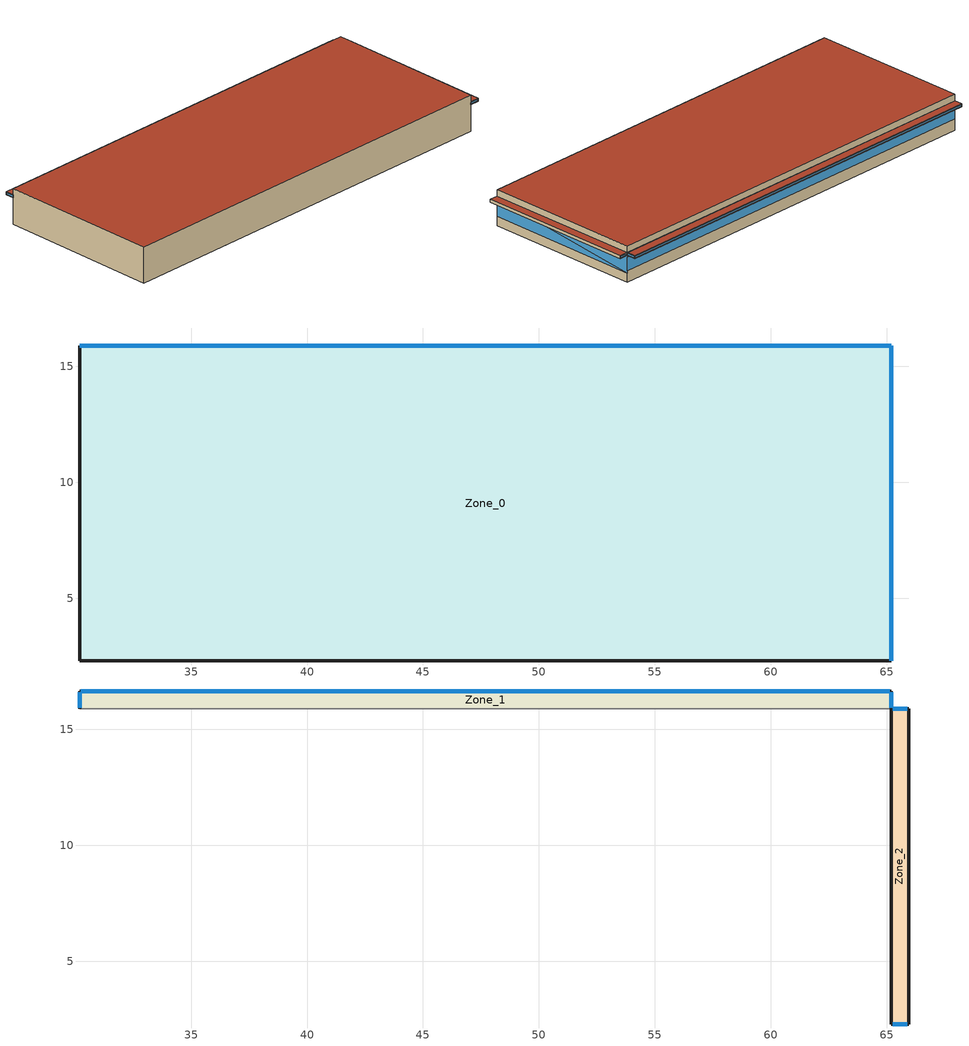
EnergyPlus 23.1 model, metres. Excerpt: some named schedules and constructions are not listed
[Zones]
Zone_0
 floor outside (90.1-2019 Nonresidential CZ 0 Exterior Floor (Mass)): 30.19,15.89,9.1 65.19,15.89,9.1 65.19,2.3,9 30.19,2.29,9
 wall outside (UVal_0.1_Mass): 65.19,15.89 30.19,15.89 z9.1:11.32; 65.19,15.89 30.19,15.89 z11.57:12.1; 30.19,2.29 65.19,2.3 z9:12; 65.19,2.3,9 65.19,15.89,9.1 65.19,15.89,12.1 65.19,2.3,12; 30.19,15.89,9.1 30.19,2.29,9 30.19,2.29,12 30.19,15.89,12.1
 wall to Zone_1 (UVal_0.4_Light): 65.19,15.89 30.19,15.89 z11.32:11.57
 window (defaultGlazing): 65.19,15.89 30.19,15.89 z10.03:11.17; 65.19,2.3,11.28 65.19,15.89,9.82 65.19,15.89,11.32; 65.19,2.3,9.78 65.19,15.89,9.82 65.19,2.3,11.28
 roof outside (300mmInsulation 200mmConcrete): 30.19,15.89,12.1 30.19,2.29,12 65.19,2.3,12 65.19,15.89,12.1
Zone_1
 floor outside (90.1-2019 Nonresidential CZ 0 Exterior Floor (Mass)): 65.19,15.89 30.19,15.89 30.19,16.65 65.19,16.65 z11.32
 wall outside (UVal_0.1_Mass): 65.19,15.89 65.19,16.65 30.19,16.65 30.19,15.89 z11.32:11.57
 window (90.1-2019 Nonresidential CZ 0 Glazing (Operable)): 65.19,15.94 65.19,16.6 / 30.19,16.6 30.19,15.94 z11.38:11.52; 65.13,16.65 30.25,16.65 z11.39:11.51
 roof outside (300mmInsulation 200mmConcrete): 65.19,15.89 65.19,16.65 30.19,16.65 30.19,15.89 z11.57
Zone_2
 floor outside (90.1-2019 Nonresidential CZ 0 Exterior Floor (Mass)): 65.96,2.29,11.22 65.19,2.29,11.22 65.19,15.89,11.32 65.96,15.89,11.32
 wall outside (UVal_0.1_Mass): 65.19,2.29 65.96,2.29 z11.22:11.47; 65.96,15.89 65.19,15.89 z11.32:11.57; 65.19,15.89,11.32 65.19,2.29,11.22 65.19,2.29,11.47 65.19,15.89,11.57; 65.96,2.29,11.22 65.96,15.89,11.32 65.96,15.89,11.57 65.96,2.29,11.47
 window (90.1-2019 Nonresidential CZ 0 Glazing (Operable)): 65.25,2.29 65.89,2.29 z11.29:11.41; 65.89,15.89 65.25,15.89 z11.39:11.51
 roof outside (300mmInsulation 200mmConcrete): 65.96,2.29,11.47 65.96,15.89,11.57 65.19,15.89,11.57 65.19,2.29,11.47
[Schedule:Week:Daily]
CoolAvail_Zone_2_3: 9426badc-9bca-41cf-970e-76ac3dad2e0c, b80db532-67c2-43fa-8ab2-56ce2f0670bb, 2021ec30-5514-4d56-9b3f-43ecb134bb1a, 8d2f1a4d-48d0-4454-86ed-a8f138e3814d, ac6bd690-4f43-428f-8efc-1d6a9d604746, d417c59f-985f-45bb-95da-ebbcf9bb34ed, 153c805d-2c51-4baa-955b-fd48c9b48aa7, 9426badc-9bca-41cf-970e-76ac3dad2e0c, 9426badc-9bca-41cf-970e-76ac3dad2e0c, 9426badc-9bca-41cf-970e-76ac3dad2e0c, 9426badc-9bca-41cf-970e-76ac3dad2e0c, 9426badc-9bca-41cf-970e-76ac3dad2e0c
CoolAvail_Zone_2_4: 0b08229d-d905-4067-9d80-a52558589ff6, b3613519-301c-4222-9e4b-4a1edcf63e2e, 04587842-f7ed-4050-94b8-79632a70773e, cdab84e2-c1ac-48d8-b374-32fb4d4a99d8, 756e3e94-e122-45dc-a1e1-d8b07d08c18c, ea8e0e66-316e-49e0-aa26-4c25774ee479, b3613519-301c-4222-9e4b-4a1edcf63e2e, 0b08229d-d905-4067-9d80-a52558589ff6, 0b08229d-d905-4067-9d80-a52558589ff6, 0b08229d-d905-4067-9d80-a52558589ff6, 0b08229d-d905-4067-9d80-a52558589ff6, 0b08229d-d905-4067-9d80-a52558589ff6
CoolAvail_Zone_2_5: 5740cd8e-c415-483a-90c5-5f8292a8c5da, 9083d47d-d5dd-47aa-a63c-8753be89f442, d6b486a2-0503-4fdd-9e7b-9db16016b5cc, 94446f12-43ec-439f-8d8b-6fdd656a9fe9, cf13f00c-1ff8-42b5-8e25-d795c72492f8, 2b2364e4-045d-4fcb-84e4-30e570d3cf11, 15835fb0-d713-4299-8a90-d1b2f65902bf, 5740cd8e-c415-483a-90c5-5f8292a8c5da, 5740cd8e-c415-483a-90c5-5f8292a8c5da, 5740cd8e-c415-483a-90c5-5f8292a8c5da, 5740cd8e-c415-483a-90c5-5f8292a8c5da, 5740cd8e-c415-483a-90c5-5f8292a8c5da
CoolAvail_Zone_2_6: 74546e58-cd73-46fb-8ec1-2cbfad593d1f, 7f3de8f5-4926-4f3e-84d4-bf4a52bbbad2, a8966f29-7a7d-41bf-ad0e-f2e295bb5203, 5279d182-413d-4f54-87f2-8289d19d677b, 7da44a73-bd3c-4314-a162-0a3aa4537b73, 2aab2f12-6f3b-4abf-b912-87308a65fc01, 9f8236d1-bd6f-4c46-bb8f-c75a32e72a2b, 74546e58-cd73-46fb-8ec1-2cbfad593d1f, 74546e58-cd73-46fb-8ec1-2cbfad593d1f, 74546e58-cd73-46fb-8ec1-2cbfad593d1f, 74546e58-cd73-46fb-8ec1-2cbfad593d1f, 74546e58-cd73-46fb-8ec1-2cbfad593d1f
CoolAvail_Zone_2_7: 34b05f92-9639-4b7f-8562-51f1330e8967, 4a7045f5-5276-44ff-a5f3-c2513813c670, ce7ef399-0653-450b-a902-329386b6abf5, eaf2c2a4-6fe1-4cd4-8bef-068e352bccb4, 7d0f2b2e-53ab-4c96-83a0-d2412cfc20a6, 5724ab68-68f2-4d0c-9d22-ca9d4a768397, 8ed8ce73-9566-4701-9962-dcd45764f8f9, 34b05f92-9639-4b7f-8562-51f1330e8967, 34b05f92-9639-4b7f-8562-51f1330e8967, 34b05f92-9639-4b7f-8562-51f1330e8967, 34b05f92-9639-4b7f-8562-51f1330e8967, 34b05f92-9639-4b7f-8562-51f1330e8967
CoolAvail_Zone_2_8: 6d7f9e8a-91bb-4a12-993a-20cf2c6aa1df, 8fed3b33-fa19-4699-9bab-1faa12ab03f1, 39f3aa25-88a9-4398-9d39-93d4051ea57d, 15c0b21d-8d3b-4ee8-9b26-ae558636a7b6, 8a9b6594-26c4-49f5-9c42-fdcd51456208, 66be42a9-2e90-409e-9c48-8deb34729be7, 07eb629c-0993-4011-91f8-c75c7e1bcc06, 6d7f9e8a-91bb-4a12-993a-20cf2c6aa1df, 6d7f9e8a-91bb-4a12-993a-20cf2c6aa1df, 6d7f9e8a-91bb-4a12-993a-20cf2c6aa1df, 6d7f9e8a-91bb-4a12-993a-20cf2c6aa1df, 6d7f9e8a-91bb-4a12-993a-20cf2c6aa1df
CoolAvail_Zone_2_9: 28a6ea30-e07b-4e73-83e1-c504b6dfbc0e, 0b4c6696-409b-4a7d-ac6e-d9bd2b2da173, 07eb629c-0993-4011-91f8-c75c7e1bcc06, b475825e-d72c-4fbb-a531-53d8a0745bdc, a1b05899-5c29-4aba-ab32-a612fbaec57f, 1624af4c-4236-4c39-a874-a1076dcfe7ad, 53ddf79f-12ab-4450-8aaf-38cb7239907f, 28a6ea30-e07b-4e73-83e1-c504b6dfbc0e, 28a6ea30-e07b-4e73-83e1-c504b6dfbc0e, 28a6ea30-e07b-4e73-83e1-c504b6dfbc0e, 28a6ea30-e07b-4e73-83e1-c504b6dfbc0e, 28a6ea30-e07b-4e73-83e1-c504b6dfbc0e
CoolAvail_Zone_2_10: 52f658c4-d883-46f8-9801-3f22c19def31, 07eb629c-0993-4011-91f8-c75c7e1bcc06, 2b77ecb5-5346-44b8-8377-d2b553b01e54, 5c2f462d-0070-4cd2-bfd7-2e3670afa72f, 89324516-9c28-4d80-8b5c-71a879aea4a3, 058f422e-ac98-42c1-93b1-112578ce0eee, bf35dc54-8748-45bd-a9e5-3f3a34449917, 52f658c4-d883-46f8-9801-3f22c19def31, 52f658c4-d883-46f8-9801-3f22c19def31, 52f658c4-d883-46f8-9801-3f22c19def31, 52f658c4-d883-46f8-9801-3f22c19def31, 52f658c4-d883-46f8-9801-3f22c19def31
CoolAvail_Zone_2_11: 07eb629c-0993-4011-91f8-c75c7e1bcc06, 48b2c553-715c-4a86-b098-cd6d1cfa971b, 0779e42c-9be7-4305-8909-a48ddb364344, c211379f-47af-4ddc-a9d4-c909ac345605, 0bf06661-9069-4d8d-87b5-2f95f4591f05, ffa2c952-76e6-4d71-a039-62f9a3efbf0b, 5945aec5-6449-4b95-a43e-62fe7764ed5b, 07eb629c-0993-4011-91f8-c75c7e1bcc06, 07eb629c-0993-4011-91f8-c75c7e1bcc06, 07eb629c-0993-4011-91f8-c75c7e1bcc06, 07eb629c-0993-4011-91f8-c75c7e1bcc06, 07eb629c-0993-4011-91f8-c75c7e1bcc06
CoolAvail_Zone_2_12: 59200bf5-a0b9-44b8-a733-c34dc6cc3a4c, 8187ce7a-b2ca-41cc-bb18-e11ef5897ba9, 13da4660-e637-4826-818e-dc360054b52f, 0e93d52c-f54a-4b4f-a237-50ce1dd25d00, 549ff083-1a9a-407e-b82a-0f0c369dd66a, ca8bb14b-bcb4-44a7-9cfc-f254d01795fd, 305fa411-4dbb-4097-af93-fca4124b93fe, 59200bf5-a0b9-44b8-a733-c34dc6cc3a4c, 59200bf5-a0b9-44b8-a733-c34dc6cc3a4c, 59200bf5-a0b9-44b8-a733-c34dc6cc3a4c, 59200bf5-a0b9-44b8-a733-c34dc6cc3a4c, 59200bf5-a0b9-44b8-a733-c34dc6cc3a4c
CoolAvail_Zone_2_13: c36369ed-5a18-4c02-ad72-c6fac24cd3cb, e800671e-3e42-490e-bcb8-6206d715772e, ab901215-230b-4588-94e6-d3506c47dc1b, 1e18d98d-41d2-4efc-8ec3-2ab9507916e2, b22da844-ff6e-4800-9ab9-c5db68ae7e1f, e5363076-f594-470f-82c6-5cfc332a2cf2, a7f7a767-0dc9-4ef2-9161-b7669523ba74, c36369ed-5a18-4c02-ad72-c6fac24cd3cb, c36369ed-5a18-4c02-ad72-c6fac24cd3cb, c36369ed-5a18-4c02-ad72-c6fac24cd3cb, c36369ed-5a18-4c02-ad72-c6fac24cd3cb, c36369ed-5a18-4c02-ad72-c6fac24cd3cb
CoolAvail_Zone_2_14: 49daeea8-937f-4d47-8262-76c60ad7c2b5, 1ba3eda5-3754-4b1a-9ab4-2789a38a8ed7, 06f74c19-f6ae-427b-94fb-8912a29c6602, 0ba3571f-68e3-4818-8378-240a0b6a3640, f126c22d-267a-4cb6-bf3e-d9eac89ed181, 825d47cc-c42b-41f9-a4bd-05cd377d68d2, d7756338-9803-4a44-a11d-bbd29b7dbda5, 49daeea8-937f-4d47-8262-76c60ad7c2b5, 49daeea8-937f-4d47-8262-76c60ad7c2b5, 49daeea8-937f-4d47-8262-76c60ad7c2b5, 49daeea8-937f-4d47-8262-76c60ad7c2b5, 49daeea8-937f-4d47-8262-76c60ad7c2b5
CoolAvail_Zone_2_15: 1c23ad50-e8f1-47ef-bc01-f881c80a438d, bef90c42-79a7-4c88-bf43-a5f091c86ba7, e8b42ec2-c99c-4fd6-9d38-90e218302052, 386f3cd1-b7a7-4e06-bae4-a25b21dadaff, fb2040d7-4ca2-4735-b926-c63889e1550a, 863d3ae7-4993-4028-b7ba-f47c3f869555, 583befed-6d9a-44b2-a17b-75906bc5ccef, 1c23ad50-e8f1-47ef-bc01-f881c80a438d, 1c23ad50-e8f1-47ef-bc01-f881c80a438d, 1c23ad50-e8f1-47ef-bc01-f881c80a438d, 1c23ad50-e8f1-47ef-bc01-f881c80a438d, 1c23ad50-e8f1-47ef-bc01-f881c80a438d
CoolAvail_Zone_2_16: baa3dd31-9e64-4e59-a15a-87b9e1d17f18, 8feacd0b-9ab0-4025-b7f0-f9d53d13c26e, 48b620c0-2d08-42e2-bb43-b862f5bfb0d8, b6781ec8-64b5-4b37-ad2e-994f021f89d8, b19b38e7-5c01-413c-8e00-5ee52ce9a167, 80391c9b-3af2-4b00-a6f4-e34790569e6a, f8a5573d-4b6d-43e5-925f-64424f5e7208, baa3dd31-9e64-4e59-a15a-87b9e1d17f18, baa3dd31-9e64-4e59-a15a-87b9e1d17f18, baa3dd31-9e64-4e59-a15a-87b9e1d17f18, baa3dd31-9e64-4e59-a15a-87b9e1d17f18, baa3dd31-9e64-4e59-a15a-87b9e1d17f18
CoolAvail_Zone_2_17: 6741acd1-ba77-4844-b125-02e7155db431, 75aa5309-71a5-41f1-b592-9576b943a8e2, cabccb2a-f96d-43d7-8cd6-4ac8baa88528, ad6ab1be-7e63-4602-93c4-ddbc435c98c7, eef58b5f-e2a8-4d02-816c-38cd5722456b, 6c3546f8-9dd8-4a26-a346-84f862b94ea1, 32f00b60-a5e9-4380-8907-7a3d858770c2, 6741acd1-ba77-4844-b125-02e7155db431, 6741acd1-ba77-4844-b125-02e7155db431, 6741acd1-ba77-4844-b125-02e7155db431, 6741acd1-ba77-4844-b125-02e7155db431, 6741acd1-ba77-4844-b125-02e7155db431
CoolAvail_Zone_2_18: 1a217a0c-4531-45d9-94cc-d46abefe9f50, 68b97ab0-d800-4bcc-a356-15f97967f951, a686cfb9-d639-41a9-a1c0-960393d3c3c0, 1a217a0c-4531-45d9-94cc-d46abefe9f50, ffe9e556-499a-4a65-a3a4-a82fa6d80ce2, dee2f0d9-d885-42ed-ab85-135ef5f30011, 1de93865-db7d-4993-b0ff-f3c2afd15c0a, 1a217a0c-4531-45d9-94cc-d46abefe9f50, 1a217a0c-4531-45d9-94cc-d46abefe9f50, 1a217a0c-4531-45d9-94cc-d46abefe9f50, 1a217a0c-4531-45d9-94cc-d46abefe9f50, 1a217a0c-4531-45d9-94cc-d46abefe9f50
CoolAvail_Zone_2_19: b250fce4-687c-453a-9c06-7969a7f85562, 4b14948e-00d2-428f-bfd9-fb0410051a61, 9ec245dc-e664-4774-b36e-2abd00e13cf7, 6ffc0b49-fe9f-4791-9c8a-045573c58baa, 6cc1365a-d404-4322-81fa-cd4c8cd53ca8, 11c19918-2c7e-43f7-9e5c-3c0ee5091140, 4c983eda-20c3-43b9-80e0-89277830e8eb, b250fce4-687c-453a-9c06-7969a7f85562, b250fce4-687c-453a-9c06-7969a7f85562, b250fce4-687c-453a-9c06-7969a7f85562, b250fce4-687c-453a-9c06-7969a7f85562, b250fce4-687c-453a-9c06-7969a7f85562
CoolAvail_Zone_2_20: 30d0b46f-5cf9-4c62-bc40-6ccbdb01f3a7, 71cb0429-12b9-4a95-9851-f92f89b4bdb8, b250fce4-687c-453a-9c06-7969a7f85562, 67b26aa1-296a-4c57-8568-4c0f522ee994, 2c8d7b0a-494a-42c0-9b3e-d1ba089839e9, 3931ee92-587e-47f3-bc35-950fed40871b, d67654fe-7c30-463a-99ee-f7ce42ab301d, 30d0b46f-5cf9-4c62-bc40-6ccbdb01f3a7, 30d0b46f-5cf9-4c62-bc40-6ccbdb01f3a7, 30d0b46f-5cf9-4c62-bc40-6ccbdb01f3a7, 30d0b46f-5cf9-4c62-bc40-6ccbdb01f3a7, 30d0b46f-5cf9-4c62-bc40-6ccbdb01f3a7
CoolAvail_Zone_2_21: 574542b3-322f-450f-8ffe-bd8c6f20b77d, 9083d47d-d5dd-47aa-a63c-8753be89f442, 0da9d3aa-62e6-416e-9e6f-c6cc257424dc, fa40aac5-ac8e-4aba-a4c2-2b03e8844313, 716e9474-b9ca-4020-8142-8d39542b5e08, 423e7d9c-bf6e-4933-8a04-f546c526857f, de59fc03-95c6-4615-8556-0b0136ffcee2, 574542b3-322f-450f-8ffe-bd8c6f20b77d, 574542b3-322f-450f-8ffe-bd8c6f20b77d, 574542b3-322f-450f-8ffe-bd8c6f20b77d, 574542b3-322f-450f-8ffe-bd8c6f20b77d, 574542b3-322f-450f-8ffe-bd8c6f20b77d
CoolAvail_Zone_2_22: 39361892-d287-4b98-b96d-ef57c11576e8, 595447e3-d370-4d85-9aff-5fd4616f5f92, ea2c47de-e88f-4f4f-8234-00353f46c827, f0a9a80e-02b9-43a0-9615-8043fa1790e6, b2304692-b652-49bc-bf60-7b7d8e2fb154, 81cd5191-7b5f-48b3-ac59-e6701141d24b, 4aadce8a-7760-4eab-b455-64fffec30356, 39361892-d287-4b98-b96d-ef57c11576e8, 39361892-d287-4b98-b96d-ef57c11576e8, 39361892-d287-4b98-b96d-ef57c11576e8, 39361892-d287-4b98-b96d-ef57c11576e8, 39361892-d287-4b98-b96d-ef57c11576e8
CoolAvail_Zone_2_23: 4975f84e-1680-4675-b2e8-821ad71d2335, 013880c3-4426-499d-a735-9af8328c0311, 8985df06-232e-4e63-985e-61e372fed7d1, d889a839-f0fb-4448-8648-0b3f78ace008, 1b004677-f6a6-4eb2-be68-e2148ca29013, 208dfb86-295a-430a-802c-433fb6c9fdfe, 4b1d01c6-edeb-4753-8983-0b4438933404, 4975f84e-1680-4675-b2e8-821ad71d2335, 4975f84e-1680-4675-b2e8-821ad71d2335, 4975f84e-1680-4675-b2e8-821ad71d2335, 4975f84e-1680-4675-b2e8-821ad71d2335, 4975f84e-1680-4675-b2e8-821ad71d2335
CoolAvail_Zone_2_24: 42377ebe-e4a6-41ce-a8c4-4b8a345b0ebb, d4c20b07-59a9-4a4d-a3ab-8f76a25eeb6d, 8f43a867-cce1-442f-a7a3-1db3fae2d1a7, ffc341fb-984f-469f-ad70-19107cb47aab, 1d0bd123-cc5e-4687-932d-ca577769458a, 6ef92911-4cb9-4ddc-999e-73eb751c6944, 6dce8a5a-556e-45d6-baef-21f915840588, 42377ebe-e4a6-41ce-a8c4-4b8a345b0ebb, 42377ebe-e4a6-41ce-a8c4-4b8a345b0ebb, 42377ebe-e4a6-41ce-a8c4-4b8a345b0ebb, 42377ebe-e4a6-41ce-a8c4-4b8a345b0ebb, 42377ebe-e4a6-41ce-a8c4-4b8a345b0ebb
CoolAvail_Zone_2_25: 824a89e6-0f10-4730-a501-34fd590aba67, 760e021b-ea25-4e7d-9882-6afcd16afd27, 918d0c00-8fa3-4013-b435-17415f1d6aec, 662f3e9a-c1a9-4aa6-b61e-76e4d8a93c69, 118a837b-5435-467f-ba45-fa16494d7041, 196760af-b8ec-4c7f-8cae-c0ed0c9afeda, 360aa460-24f9-460e-9bdf-99e474287667, 824a89e6-0f10-4730-a501-34fd590aba67, 824a89e6-0f10-4730-a501-34fd590aba67, 824a89e6-0f10-4730-a501-34fd590aba67, 824a89e6-0f10-4730-a501-34fd590aba67, 824a89e6-0f10-4730-a501-34fd590aba67
CoolAvail_Zone_2_26: 408759a5-1c48-4f7a-a92a-9c88714e69af, f837c7be-2883-4588-bdf5-b2ad93d4bb33, e2396aab-e264-4fa9-8b52-e0ff4f374215, f48fa06c-8e73-4edf-bb84-7e8ea8c93d0b, fee319a2-2452-4208-884a-546fdfeba623, 6c678d32-0574-4649-929a-43b1ed9b76d1, 844c4a10-c311-4aee-9504-8d6efe8aeb08, 408759a5-1c48-4f7a-a92a-9c88714e69af, 408759a5-1c48-4f7a-a92a-9c88714e69af, 408759a5-1c48-4f7a-a92a-9c88714e69af, 408759a5-1c48-4f7a-a92a-9c88714e69af, 408759a5-1c48-4f7a-a92a-9c88714e69af
CoolAvail_Zone_2_27: 41773584-0641-4286-9ad5-a3784c74c07a, a2d48230-ee14-4bb4-932f-cdda9de92711, 3f3e35a0-fdb4-4054-a699-dc3feed0e3e6, f482196b-2cf7-419e-8a03-3c60c0adbab1, 3968db14-5201-4e69-a5af-98fe0989f5ea, 8255fb69-f801-41cf-9d0d-f25c023525f1, 08394a12-1c96-4873-b7ee-006f2d25e7aa, 41773584-0641-4286-9ad5-a3784c74c07a, 41773584-0641-4286-9ad5-a3784c74c07a, 41773584-0641-4286-9ad5-a3784c74c07a, 41773584-0641-4286-9ad5-a3784c74c07a, 41773584-0641-4286-9ad5-a3784c74c07a
CoolAvail_Zone_2_28: 3f33386f-2b4a-4b02-8615-d5abea192995, 2f02b651-63db-4b84-b75f-d25b2f6fc9ed, b37d5255-535d-4451-b44f-4806a3df3d18, a05bb2ea-baf9-41d6-90f3-6cf55bcff830, ad6ab1be-7e63-4602-93c4-ddbc435c98c7, e3080a7b-1c74-4dff-9129-597cf02a27a8, 574542b3-322f-450f-8ffe-bd8c6f20b77d, 3f33386f-2b4a-4b02-8615-d5abea192995, 3f33386f-2b4a-4b02-8615-d5abea192995, 3f33386f-2b4a-4b02-8615-d5abea192995, 3f33386f-2b4a-4b02-8615-d5abea192995, 3f33386f-2b4a-4b02-8615-d5abea192995
CoolAvail_Zone_2_29: 6ba71b88-5461-4bec-9ae3-af3ba46b533e, 899877bc-0e5b-4f50-9689-fa778c3c67ef, a9206c44-89f2-419c-a3be-b1b4952a5cee, 17751ef4-3327-467b-ae5d-ea76b9a2a315, ad6ab1be-7e63-4602-93c4-ddbc435c98c7, ad6ab1be-7e63-4602-93c4-ddbc435c98c7, acfda8d2-070d-495f-a039-918f0cad30f4, 6ba71b88-5461-4bec-9ae3-af3ba46b533e, 6ba71b88-5461-4bec-9ae3-af3ba46b533e, 6ba71b88-5461-4bec-9ae3-af3ba46b533e, 6ba71b88-5461-4bec-9ae3-af3ba46b533e, 6ba71b88-5461-4bec-9ae3-af3ba46b533e
CoolAvail_Zone_2_30: 20207bcd-c135-4871-9f77-a7818a6fcd42, 07eb629c-0993-4011-91f8-c75c7e1bcc06, e6611c67-e97d-426c-abc2-3132edc943ce, cf75169b-b477-429c-8c95-586cd2e85c58, 840b5baf-dfc9-4b62-969a-5fd5c0784945, 1557bddd-a726-4212-839b-e3379c9f4b10, 26e1c2e6-eaa5-4c34-859b-d5f921a3330f, 20207bcd-c135-4871-9f77-a7818a6fcd42, 20207bcd-c135-4871-9f77-a7818a6fcd42, 20207bcd-c135-4871-9f77-a7818a6fcd42, 20207bcd-c135-4871-9f77-a7818a6fcd42, 20207bcd-c135-4871-9f77-a7818a6fcd42
CoolAvail_Zone_2_31: 9fd48c98-dfae-49fa-b97e-981b3451671a, 67b26aa1-296a-4c57-8568-4c0f522ee994, a9206c44-89f2-419c-a3be-b1b4952a5cee, 1d4fd819-c083-41e3-9e58-1ed3a8ba9d71, edbc1be6-bb0f-4f99-a337-4ec918e52343, 949fe285-4496-4427-b39e-1e9333d0bc0e, fdc785a0-d1bd-47c4-aa00-678456032fcd, 9fd48c98-dfae-49fa-b97e-981b3451671a, 9fd48c98-dfae-49fa-b97e-981b3451671a, 9fd48c98-dfae-49fa-b97e-981b3451671a, 9fd48c98-dfae-49fa-b97e-981b3451671a, 9fd48c98-dfae-49fa-b97e-981b3451671a
CoolAvail_Zone_2_32: 18127fe9-4375-482f-a91a-6b3ecb724c00, 04638e11-737b-4477-be64-68a7fbb33d92, be276c82-503c-4ccc-91f9-e640146122dd, 638c70b4-2027-4b91-b536-dbc39ab0ed32, 24cb217a-9570-471e-b985-55631ae4e735, 4c5f4d4c-09a2-4534-ba0b-7e49781bf393, 4094ca2e-d39b-4580-98e2-4ace336854ca, 18127fe9-4375-482f-a91a-6b3ecb724c00, 18127fe9-4375-482f-a91a-6b3ecb724c00, 18127fe9-4375-482f-a91a-6b3ecb724c00, 18127fe9-4375-482f-a91a-6b3ecb724c00, 18127fe9-4375-482f-a91a-6b3ecb724c00
CoolAvail_Zone_2_33: 17aa9539-d854-41a1-be55-05b3bf62acdf, d9b4e8c8-11c5-46a3-9cb9-9bf0bb7d680c, cbdf09f9-e423-4267-989b-9caa6b67a297, c1d07350-8724-4969-8246-ba87f1859464, e4d886c7-effa-40e0-af53-240242e4d423, 0da9d3aa-62e6-416e-9e6f-c6cc257424dc, 257f1503-f28c-47dd-851c-a8f519ac8cff, 17aa9539-d854-41a1-be55-05b3bf62acdf, 17aa9539-d854-41a1-be55-05b3bf62acdf, 17aa9539-d854-41a1-be55-05b3bf62acdf, 17aa9539-d854-41a1-be55-05b3bf62acdf, 17aa9539-d854-41a1-be55-05b3bf62acdf
CoolAvail_Zone_2_34: 110f0679-c0cf-4915-82a4-29fe0f2f5df0, f7931fae-5a8e-4d54-96c2-93703e6fa6eb, 2fc867ca-c82c-4c63-90a6-a5072ecdbfdc, 59696fd7-05d3-4336-8699-5da018c39c37, eaaf5886-0d57-4b85-9061-35d62e0178e3, c5761279-0610-4c82-83e7-b6356a3bd2f8, bce8c818-4d52-4164-a4f5-a2839290a929, 110f0679-c0cf-4915-82a4-29fe0f2f5df0, 110f0679-c0cf-4915-82a4-29fe0f2f5df0, 110f0679-c0cf-4915-82a4-29fe0f2f5df0, 110f0679-c0cf-4915-82a4-29fe0f2f5df0, 110f0679-c0cf-4915-82a4-29fe0f2f5df0
CoolAvail_Zone_2_35: e3be3fd9-a3bd-4f1b-99c4-6bf0f5505890, a488e365-e1e5-4c0a-bbde-17a2e0652fd5, e99e0dc5-6cca-407d-9af0-7a0325caf9aa, 496183c1-4a8a-4015-9ff2-f62e56838836, 9f8236d1-bd6f-4c46-bb8f-c75a32e72a2b, e471bf08-5e2f-4c86-b488-af19694548bf, 17104848-3fec-4c66-9c0b-7702204862d0, e3be3fd9-a3bd-4f1b-99c4-6bf0f5505890, e3be3fd9-a3bd-4f1b-99c4-6bf0f5505890, e3be3fd9-a3bd-4f1b-99c4-6bf0f5505890, e3be3fd9-a3bd-4f1b-99c4-6bf0f5505890, e3be3fd9-a3bd-4f1b-99c4-6bf0f5505890
CoolAvail_Zone_2_36: cbcf49b3-1529-4bff-96bc-cbefe1c8d035, 30d0b46f-5cf9-4c62-bc40-6ccbdb01f3a7, b86a5cf8-7cfc-4ac8-af5f-0f2189d3c8f2, 73d95bc5-560f-4bf2-8e15-a81670e776cc, aa8d10e1-dd90-4ec9-849c-66e1c0f11299, 0427c35c-be9a-490c-b9d3-b5155163a1ce, 918d0c00-8fa3-4013-b435-17415f1d6aec, cbcf49b3-1529-4bff-96bc-cbefe1c8d035, cbcf49b3-1529-4bff-96bc-cbefe1c8d035, cbcf49b3-1529-4bff-96bc-cbefe1c8d035, cbcf49b3-1529-4bff-96bc-cbefe1c8d035, cbcf49b3-1529-4bff-96bc-cbefe1c8d035
CoolAvail_Zone_2_37: ad6ab1be-7e63-4602-93c4-ddbc435c98c7, 7b0aa0e1-84b2-464c-a8aa-fd4e4f07c3c3, 15b4b23a-9b6b-4647-896b-177e20271166, bb68c60f-9491-4f43-8473-6cbea98b2849, b4ccd4a0-5dd8-4053-90e5-6c91b12ec547, eb2b5041-f303-407a-a060-ad2159ad556f, d4bfe0c3-0a61-4b99-9bc7-d5845b40dd70, ad6ab1be-7e63-4602-93c4-ddbc435c98c7, ad6ab1be-7e63-4602-93c4-ddbc435c98c7, ad6ab1be-7e63-4602-93c4-ddbc435c98c7, ad6ab1be-7e63-4602-93c4-ddbc435c98c7, ad6ab1be-7e63-4602-93c4-ddbc435c98c7
CoolAvail_Zone_2_38: 35143593-0f9d-41bc-8e4b-6efc24d05ce8, 86ab3bfd-5e24-4323-86c2-c91fe704affc, cbcf49b3-1529-4bff-96bc-cbefe1c8d035, 7c25abe1-b13b-4cb0-913b-813eb0413394, 2e86cc04-7654-414e-b17a-2eb88744c45a, 53b63b40-c70c-412f-8ec3-ac339c132c07, 8af72def-bcb0-4765-a45c-e31832bab1ee, 35143593-0f9d-41bc-8e4b-6efc24d05ce8, 35143593-0f9d-41bc-8e4b-6efc24d05ce8, 35143593-0f9d-41bc-8e4b-6efc24d05ce8, 35143593-0f9d-41bc-8e4b-6efc24d05ce8, 35143593-0f9d-41bc-8e4b-6efc24d05ce8
CoolAvail_Zone_2_39: c8c3b871-a910-4bca-9886-d16dbd3a1c9e, 67f5865f-07ae-4e6b-8ce8-b2cc0bb8aba6, a32c9a7a-ab34-49da-bc4c-1240999434c6, 24556eef-4a40-45c2-8eb7-09ad7434a489, 19daf668-e1af-4f15-85b6-aae1b346723d, 177736f2-6c6a-459e-9788-2e596f7c9000, ad6ab1be-7e63-4602-93c4-ddbc435c98c7, c8c3b871-a910-4bca-9886-d16dbd3a1c9e, c8c3b871-a910-4bca-9886-d16dbd3a1c9e, c8c3b871-a910-4bca-9886-d16dbd3a1c9e, c8c3b871-a910-4bca-9886-d16dbd3a1c9e, c8c3b871-a910-4bca-9886-d16dbd3a1c9e
CoolAvail_Zone_2_40: 17751ef4-3327-467b-ae5d-ea76b9a2a315, 0c685497-f242-41cf-967f-e8997b404c69, e5736dc5-d343-4def-982f-50f6d58aeadf, 23b38fba-3f2f-4a78-a7b6-4a6a2e99898f, 9bf37c7d-6a18-49ed-8738-ba3ecefb6a26, 241b3514-c981-47d0-bc53-2eab5e9f9cc2, 3c3ab6fe-7b1b-4ae1-a92d-05d213a2ff71, 17751ef4-3327-467b-ae5d-ea76b9a2a315, 17751ef4-3327-467b-ae5d-ea76b9a2a315, 17751ef4-3327-467b-ae5d-ea76b9a2a315, 17751ef4-3327-467b-ae5d-ea76b9a2a315, 17751ef4-3327-467b-ae5d-ea76b9a2a315
CoolAvail_Zone_2_41: c4c5ab0b-87e1-4bf6-a3cc-e9f29b94fc19, a0eeaf11-8cc6-4f34-8de3-d45df256c29e, 42f33b25-b996-438e-a6af-b6b87503aa31, da59846f-7dbb-462d-90ae-3e610483eee2, 6281830c-30f2-469c-b981-0e86fd34f7fb, 26538146-b340-42df-ba82-d81dd0b6d151, fc877f6f-e409-4858-9a3c-78615cfcf001, c4c5ab0b-87e1-4bf6-a3cc-e9f29b94fc19, c4c5ab0b-87e1-4bf6-a3cc-e9f29b94fc19, c4c5ab0b-87e1-4bf6-a3cc-e9f29b94fc19, c4c5ab0b-87e1-4bf6-a3cc-e9f29b94fc19, c4c5ab0b-87e1-4bf6-a3cc-e9f29b94fc19
CoolAvail_Zone_2_42: 6db96784-427f-4497-9a0c-121f78e3e105, 301a2f5c-bf86-4191-b344-7bba75db7c13, 65adbe5d-50ec-4195-8728-809c5cb226a5, 336db066-cdd2-4320-8fd4-8b6cdfc92857, 7cd99dea-ec03-4491-a658-d4fa54ff5974, f9401e81-852e-4e90-bcfd-dc550b2391fa, 81dc8c39-f011-4d65-a0cc-5fc99aae04d0, 6db96784-427f-4497-9a0c-121f78e3e105, 6db96784-427f-4497-9a0c-121f78e3e105, 6db96784-427f-4497-9a0c-121f78e3e105, 6db96784-427f-4497-9a0c-121f78e3e105, 6db96784-427f-4497-9a0c-121f78e3e105
CoolAvail_Zone_2_43: b632be3b-7fc0-42ba-be4e-7fd847987571, ed4b024c-37ab-4b4e-9331-5142690d2d7b, 09127b31-250f-489b-b447-1b547483cc29, 9678cd31-1027-4d46-b9d9-4ab1a56c0282, 2ccdf61e-1bab-4e10-aaec-05ad338be728, a33e4331-4e34-4bcc-96d2-17790d07ee47, e7b23059-9588-4008-8453-702e8e945650, b632be3b-7fc0-42ba-be4e-7fd847987571, b632be3b-7fc0-42ba-be4e-7fd847987571, b632be3b-7fc0-42ba-be4e-7fd847987571, b632be3b-7fc0-42ba-be4e-7fd847987571, b632be3b-7fc0-42ba-be4e-7fd847987571
CoolAvail_Zone_2_44: d142b15e-96f4-4d32-bea4-acfcd72581dd, fd9163fe-4f18-439f-a4a0-2e4609050061, 646879f4-4982-478e-8ba9-3bc2f574f683, 76855f02-2d78-4efa-96c9-fe76850cb93e, eb455716-38bd-40be-84c5-308496c37df6, 0f07c0cf-750d-4997-8bb4-b3ff6207475e, 5c75b3de-2b87-4bbb-bed2-36c356bb0657, d142b15e-96f4-4d32-bea4-acfcd72581dd, d142b15e-96f4-4d32-bea4-acfcd72581dd, d142b15e-96f4-4d32-bea4-acfcd72581dd, d142b15e-96f4-4d32-bea4-acfcd72581dd, d142b15e-96f4-4d32-bea4-acfcd72581dd
CoolAvail_Zone_2_45: 1f1124ab-dd5b-4691-9844-da62cbf432d1, 07eb629c-0993-4011-91f8-c75c7e1bcc06, be79ae8a-c401-4701-b61e-cdfb96cd0060, 70fa4c3c-eed0-4b17-8526-9a492dab32cc, a32c9a7a-ab34-49da-bc4c-1240999434c6, b5787a74-3dd0-431c-8a67-a954246af143, 1f1124ab-dd5b-4691-9844-da62cbf432d1, 1f1124ab-dd5b-4691-9844-da62cbf432d1, 1f1124ab-dd5b-4691-9844-da62cbf432d1, 1f1124ab-dd5b-4691-9844-da62cbf432d1, 1f1124ab-dd5b-4691-9844-da62cbf432d1, 1f1124ab-dd5b-4691-9844-da62cbf432d1
CoolAvail_Zone_2_46: 7db34c86-8647-4ade-a97c-bdc91e667833, 301a2f5c-bf86-4191-b344-7bba75db7c13, aaf17d92-e614-4673-bf1d-fbaaa6b3b627, df10a8ef-8af4-4936-bc8f-be620642e399, 38ec6376-cae0-4a16-bacd-28ff1fe24c3b, ebfdfc09-fb43-4f5e-be64-6f2811ac3627, 7a360f52-b1fb-406c-aa82-722cff5ea636, 7db34c86-8647-4ade-a97c-bdc91e667833, 7db34c86-8647-4ade-a97c-bdc91e667833, 7db34c86-8647-4ade-a97c-bdc91e667833, 7db34c86-8647-4ade-a97c-bdc91e667833, 7db34c86-8647-4ade-a97c-bdc91e667833
CoolAvail_Zone_2_47: 2e0553c9-33a7-492e-be6c-31b6fa63ba2a, 49003edf-296f-45d4-a640-dba9ee2cbcd1, 90fcc9af-db04-4fb3-bc7b-0e235e7f69e0, 795ec0e4-c445-4082-96f2-de3e1971471e, a696cb4d-c917-4716-a30c-fc07483d9f33, de0e0245-71ce-4c0a-a573-7e9c7b2045cb, ebc485fc-34f7-402b-9e29-4864d482b5de, 2e0553c9-33a7-492e-be6c-31b6fa63ba2a, 2e0553c9-33a7-492e-be6c-31b6fa63ba2a, 2e0553c9-33a7-492e-be6c-31b6fa63ba2a, 2e0553c9-33a7-492e-be6c-31b6fa63ba2a, 2e0553c9-33a7-492e-be6c-31b6fa63ba2a
CoolAvail_Zone_2_48: d7185ecf-0410-486e-876c-32cdca053181, 139acd64-1fe8-4b12-af0d-4b37544a4842, 2c589889-90b4-4caa-bc48-ccf87e41a20b, 77a2115a-72ed-4577-b691-4083501006ac, dfe39b50-6dec-4daa-b623-0f8ca95ef50e, a096b9b7-d235-4fe4-9dfa-3815d7eda7ca, a8e97b52-3c22-426e-952d-d0c7a3c22d73, d7185ecf-0410-486e-876c-32cdca053181, d7185ecf-0410-486e-876c-32cdca053181, d7185ecf-0410-486e-876c-32cdca053181, d7185ecf-0410-486e-876c-32cdca053181, d7185ecf-0410-486e-876c-32cdca053181
CoolAvail_Zone_2_49: 27be8d63-b5a1-4241-aea1-57e3d037e989, e0e865ef-f950-44f5-8d0f-e1868715684a, 65e38442-1a5a-432f-8006-a5be80803bf7, 3e511935-75fc-419b-83ca-948763adeace, 4560170c-925c-4d70-b697-1d17fa1119b9, d82500fe-3274-4884-ab54-9b2bc10805c0, 4549092e-99a5-497d-8aa2-c7cac0f4aa24, 27be8d63-b5a1-4241-aea1-57e3d037e989, 27be8d63-b5a1-4241-aea1-57e3d037e989, 27be8d63-b5a1-4241-aea1-57e3d037e989, 27be8d63-b5a1-4241-aea1-57e3d037e989, 27be8d63-b5a1-4241-aea1-57e3d037e989
CoolAvail_Zone_2_50: 0dce24c0-e9a4-4cd3-87a4-17319207e1af, e5736dc5-d343-4def-982f-50f6d58aeadf, 43a0d3f7-b501-4c28-b2be-868a207959e7, 97e5df42-5699-4a6b-be47-c189c71c2bfe, 465d72b9-81e1-425e-bdf6-bd10c809cd7b, 8826d38f-3d4f-408d-a7b3-22e237e375cc, 09a85e96-fad1-4163-abb6-3b10e32e1023, 0dce24c0-e9a4-4cd3-87a4-17319207e1af, 0dce24c0-e9a4-4cd3-87a4-17319207e1af, 0dce24c0-e9a4-4cd3-87a4-17319207e1af, 0dce24c0-e9a4-4cd3-87a4-17319207e1af, 0dce24c0-e9a4-4cd3-87a4-17319207e1af
CoolAvail_Zone_2_51: 68aa2b57-3aca-42f0-8046-64c74a80f87f, 6e44221a-b4fa-49aa-94da-202f551bd5ed, 118fd72a-30ab-458b-9fae-b9b042cb18ad, b68230cb-3958-43c6-ae89-df00f37a8ba9, 5540ca73-408b-4c54-a18c-00dd0928c335, ca6b334f-3195-4951-87cd-77972a0f38aa, 949fe285-4496-4427-b39e-1e9333d0bc0e, 68aa2b57-3aca-42f0-8046-64c74a80f87f, 68aa2b57-3aca-42f0-8046-64c74a80f87f, 68aa2b57-3aca-42f0-8046-64c74a80f87f, 68aa2b57-3aca-42f0-8046-64c74a80f87f, 68aa2b57-3aca-42f0-8046-64c74a80f87f
CoolAvail_Zone_2_52: 4606afb2-34ac-4a66-8698-e1b3935c366a, 4606afb2-34ac-4a66-8698-e1b3935c366a, 4606afb2-34ac-4a66-8698-e1b3935c366a, 4606afb2-34ac-4a66-8698-e1b3935c366a, 4606afb2-34ac-4a66-8698-e1b3935c366a, 4606afb2-34ac-4a66-8698-e1b3935c366a, 4606afb2-34ac-4a66-8698-e1b3935c366a, 4606afb2-34ac-4a66-8698-e1b3935c366a, 4606afb2-34ac-4a66-8698-e1b3935c366a, 4606afb2-34ac-4a66-8698-e1b3935c366a, 4606afb2-34ac-4a66-8698-e1b3935c366a, 4606afb2-34ac-4a66-8698-e1b3935c366a
NatVentAvail_Zone_2_0: 34045095-a94e-4fbc-87bb-bddba62fc4fc, c17a76e3-c619-4528-bd23-971e5c149284, bf20b747-2617-41d0-b772-ce68c89af313, b1fe5f20-5836-4427-bdc9-a1f83f98bfad, 202204c0-a5dd-4f72-beae-0c00ea69c59a, ec570cf5-22be-4341-9012-f794317e69b3, 0f7cc249-cb71-4294-9df6-13c2c4a93b35, 34045095-a94e-4fbc-87bb-bddba62fc4fc, 34045095-a94e-4fbc-87bb-bddba62fc4fc, 34045095-a94e-4fbc-87bb-bddba62fc4fc, 34045095-a94e-4fbc-87bb-bddba62fc4fc, 34045095-a94e-4fbc-87bb-bddba62fc4fc
NatVentAvail_Zone_2_1: ade995de-23d3-4783-a9e2-90e9b9a92cfb, 673ad47e-9770-40eb-a41b-3e8ea8ea39ec, c5a58145-20e1-4758-a693-2085f5d39957, 1e96cb87-3883-492b-8397-6d452e8d0900, 2fd928ce-2247-4c6d-becc-76d810bf7e29, 5b4b68e7-42d6-4a90-afe8-938625ba0766, 0d726f6e-fb66-4ce4-9d7c-7e6040060547, ade995de-23d3-4783-a9e2-90e9b9a92cfb, ade995de-23d3-4783-a9e2-90e9b9a92cfb, ade995de-23d3-4783-a9e2-90e9b9a92cfb, ade995de-23d3-4783-a9e2-90e9b9a92cfb, ade995de-23d3-4783-a9e2-90e9b9a92cfb
NatVentAvail_Zone_2_2: 7eda56c4-a331-4201-93e0-7a3e1aa30040, 616c222f-f15a-482c-bbc2-ff0df222149e, 2fd928ce-2247-4c6d-becc-76d810bf7e29, 22a2859b-1015-43de-abef-9ebeb1d60b60, c17a76e3-c619-4528-bd23-971e5c149284, 5af1f90e-c9bb-4f57-b305-c18f7d1a3e5a, e36fb418-8141-4166-bbfa-537ec4ff2277, 7eda56c4-a331-4201-93e0-7a3e1aa30040, 7eda56c4-a331-4201-93e0-7a3e1aa30040, 7eda56c4-a331-4201-93e0-7a3e1aa30040, 7eda56c4-a331-4201-93e0-7a3e1aa30040, 7eda56c4-a331-4201-93e0-7a3e1aa30040
NatVentAvail_Zone_2_3: 4a026ef5-b67a-48e3-bdae-a7bb178bbc02, 4aadce8a-7760-4eab-b455-64fffec30356, 59dbb6c4-7f69-4f2f-b326-7babc98249ce, 86f7ec93-4efa-4535-bce8-f504af122ba0, a9b7cd8a-151e-4401-82ee-ce1c9b10a3b9, 34045095-a94e-4fbc-87bb-bddba62fc4fc, 9d5fb8d5-2634-46d9-b5ea-53e956bbe501, 4a026ef5-b67a-48e3-bdae-a7bb178bbc02, 4a026ef5-b67a-48e3-bdae-a7bb178bbc02, 4a026ef5-b67a-48e3-bdae-a7bb178bbc02, 4a026ef5-b67a-48e3-bdae-a7bb178bbc02, 4a026ef5-b67a-48e3-bdae-a7bb178bbc02
NatVentAvail_Zone_2_4: 68360e2d-c2cb-449c-809c-87d8d41e8af5, cffddbf5-09e9-4b13-96ff-6b53e5bd79dc, 168abc93-f76c-42aa-a0ee-fca800e9712e, 3fe3afde-4e5c-4d57-8dc5-ac76278311d4, 96306b8b-634f-450f-afe9-d3f30f080c2a, 2d319b40-4106-4c4e-b458-65089930c2bd, cffddbf5-09e9-4b13-96ff-6b53e5bd79dc, 68360e2d-c2cb-449c-809c-87d8d41e8af5, 68360e2d-c2cb-449c-809c-87d8d41e8af5, 68360e2d-c2cb-449c-809c-87d8d41e8af5, 68360e2d-c2cb-449c-809c-87d8d41e8af5, 68360e2d-c2cb-449c-809c-87d8d41e8af5
NatVentAvail_Zone_2_5: b20121fd-c9fb-4802-ad06-207fb92d7b97, d11d3614-8327-4f1a-a738-d9ab1aef2409, 3093cc1e-b2f2-40c9-be76-6889301e6654, 8d1a3880-d7ea-4d39-8c10-86fee1d8f4db, b3d4b36e-028a-4394-a451-91ce534e6493, a61f509e-d962-4dc4-b379-6fba4c584601, dd9a962a-251c-46c8-8b48-cef1fbb2c3e4, b20121fd-c9fb-4802-ad06-207fb92d7b97, b20121fd-c9fb-4802-ad06-207fb92d7b97, b20121fd-c9fb-4802-ad06-207fb92d7b97, b20121fd-c9fb-4802-ad06-207fb92d7b97, b20121fd-c9fb-4802-ad06-207fb92d7b97
NatVentAvail_Zone_2_6: ba891ab0-8075-4184-8295-94eadf6324ca, 2fc867ca-c82c-4c63-90a6-a5072ecdbfdc, c738db37-3a3c-42d8-be12-10e3f9e5f0d3, c54fc6ef-57df-408d-b94b-a33b5e733fb6, 15c49905-2b61-4ae4-a856-892b26fea22c, be462d9c-1d72-4190-8f87-7a310f67733a, a53ecb3c-2e0b-47bf-be17-1d5de7d7ba62, ba891ab0-8075-4184-8295-94eadf6324ca, ba891ab0-8075-4184-8295-94eadf6324ca, ba891ab0-8075-4184-8295-94eadf6324ca, ba891ab0-8075-4184-8295-94eadf6324ca, ba891ab0-8075-4184-8295-94eadf6324ca
NatVentAvail_Zone_2_7: 553fc706-7a08-4eaf-8a81-107864e8b04d, eb6714c3-8d6e-4a41-8a7c-b8e28b039611, ca236257-2bf2-4147-93ec-0e8a969aa9f6, f785c239-9af4-4577-9830-8bc5c6ca3d95, 36b6ac4c-8edb-4d72-a7a0-7cfa927f1e0d, c071b947-f3df-463e-9776-e18f1d156979, d6262a0a-f1c7-472c-8f1f-f42f60668df4, 553fc706-7a08-4eaf-8a81-107864e8b04d, 553fc706-7a08-4eaf-8a81-107864e8b04d, 553fc706-7a08-4eaf-8a81-107864e8b04d, 553fc706-7a08-4eaf-8a81-107864e8b04d, 553fc706-7a08-4eaf-8a81-107864e8b04d
NatVentAvail_Zone_2_8: 3d84a9da-b143-4694-98f6-8259533098ff, 0b5957e2-c24f-4ce7-8bca-37b623543d4e, 32d786aa-de03-44cc-92de-1b8fb59419ae, bf2d84f1-4e5f-433e-bc04-69affae2513a, 79e13868-30c5-4751-901f-4e7041751517, e6f9a774-64d1-4a7d-b483-4395491101df, 8a036693-af93-46ff-a467-3ee1662c7a7a, 3d84a9da-b143-4694-98f6-8259533098ff, 3d84a9da-b143-4694-98f6-8259533098ff, 3d84a9da-b143-4694-98f6-8259533098ff, 3d84a9da-b143-4694-98f6-8259533098ff, 3d84a9da-b143-4694-98f6-8259533098ff
NatVentAvail_Zone_2_9: 448a74df-23e6-4288-8480-320b9dc194be, 5fe1a48d-d644-48e9-9820-51dc8f0e2928, 8a036693-af93-46ff-a467-3ee1662c7a7a, 15ed5d16-f3d2-4e91-b575-946809a9f277, d9bb4917-3950-4fc3-bbba-42db101c9cbc, 647ead5a-9724-4970-83f2-a52d734deb7d, 639f9ad5-2f1e-4aa3-a035-3ace06c725b1, 448a74df-23e6-4288-8480-320b9dc194be, 448a74df-23e6-4288-8480-320b9dc194be, 448a74df-23e6-4288-8480-320b9dc194be, 448a74df-23e6-4288-8480-320b9dc194be, 448a74df-23e6-4288-8480-320b9dc194be
NatVentAvail_Zone_2_10: cb69410e-a19b-4eb7-8b70-b406ba8571cc, 8a036693-af93-46ff-a467-3ee1662c7a7a, a712397c-078c-44a7-b4b7-94fbd4d01db8, a2bce6a6-5b28-4843-a870-2b39b0fd2d1c, 95cff44e-4806-49cc-b03d-c79b58831dd7, 473b5c06-a3ce-4b36-81ba-ca94a39c0b35, 12498579-988e-4767-90f9-ebc74ec938c6, cb69410e-a19b-4eb7-8b70-b406ba8571cc, cb69410e-a19b-4eb7-8b70-b406ba8571cc, cb69410e-a19b-4eb7-8b70-b406ba8571cc, cb69410e-a19b-4eb7-8b70-b406ba8571cc, cb69410e-a19b-4eb7-8b70-b406ba8571cc
NatVentAvail_Zone_2_11: 8a036693-af93-46ff-a467-3ee1662c7a7a, 2308024d-8f7c-4024-9072-4bd9b974eb0f, efa4f51c-670d-419b-a788-308c3cecc5c9, 9a52124c-1020-46ca-9a51-a23cfc00a15c, 545113a8-fd12-47be-9488-a04c81334112, e519efdb-e7d7-4409-a53a-1d7603999222, 84de2561-7730-4648-b697-eabced411483, 8a036693-af93-46ff-a467-3ee1662c7a7a, 8a036693-af93-46ff-a467-3ee1662c7a7a, 8a036693-af93-46ff-a467-3ee1662c7a7a, 8a036693-af93-46ff-a467-3ee1662c7a7a, 8a036693-af93-46ff-a467-3ee1662c7a7a
NatVentAvail_Zone_2_12: 25b1da80-a6ce-4782-9bf6-c4ea998f0f7d, 76a94fe5-07e5-4e0a-82fe-d9b41d9b16ce, e741da91-7ec7-463a-8e36-79bc16eadfda, 9f883b78-8bf2-4e30-9640-bfbbc98606a4, 09b55c2f-5a06-4fef-856d-d8a537ad38ac, 20086840-6e7f-4e99-9a3f-ec6f330bba89, d31bfebe-6593-4189-9f95-771c23d5625a, 25b1da80-a6ce-4782-9bf6-c4ea998f0f7d, 25b1da80-a6ce-4782-9bf6-c4ea998f0f7d, 25b1da80-a6ce-4782-9bf6-c4ea998f0f7d, 25b1da80-a6ce-4782-9bf6-c4ea998f0f7d, 25b1da80-a6ce-4782-9bf6-c4ea998f0f7d
NatVentAvail_Zone_2_13: c61a9b7f-d1c1-4b32-bbc5-bb04acf7f15a, a071c908-067e-4281-8e26-40d21b97f27b, b4bf1995-29c9-4834-86fb-16d031c7d73b, 7ee6f4b4-31bb-43c4-b33f-6129ae2dff42, 1278a53e-c021-4471-b7f5-daf67362ead8, 4f25909b-c283-460c-be93-5da31e3d9f29, 27430470-5f6f-4b8f-b97b-c82860a480e9, c61a9b7f-d1c1-4b32-bbc5-bb04acf7f15a, c61a9b7f-d1c1-4b32-bbc5-bb04acf7f15a, c61a9b7f-d1c1-4b32-bbc5-bb04acf7f15a, c61a9b7f-d1c1-4b32-bbc5-bb04acf7f15a, c61a9b7f-d1c1-4b32-bbc5-bb04acf7f15a
NatVentAvail_Zone_2_14: 1576d88f-176a-4d5b-a7da-ba8285df6764, 40cde130-c073-43f8-8fdf-666e25d429d2, 9895a344-f236-4eeb-9e5c-7ae4d5a6007e, 22424ce2-49da-4600-b9fd-d612a6dcae71, 11a3f25a-4dff-404f-9044-c6f47760eae1, 0e8aff18-7376-47e4-9909-d9af3e42ed08, 687e734f-3c52-41c7-9c66-303bc8f6c13f, 1576d88f-176a-4d5b-a7da-ba8285df6764, 1576d88f-176a-4d5b-a7da-ba8285df6764, 1576d88f-176a-4d5b-a7da-ba8285df6764, 1576d88f-176a-4d5b-a7da-ba8285df6764, 1576d88f-176a-4d5b-a7da-ba8285df6764
NatVentAvail_Zone_2_15: 9c7958d6-979b-42a9-aae7-9815d8a9c0c4, 913cfdb6-34b3-412f-9596-fead9ba244a7, e44e9c9e-d01e-4b7e-bb6f-a844abc41f15, 43a0d3f7-b501-4c28-b2be-868a207959e7, 9fb8fcb5-3f1b-4f5e-ab0b-d4e15116d95f, b803383c-e685-4390-8af1-bef90978caf3, bf04b5f4-19c7-4eaf-b9fe-b91c0ffd1229, 9c7958d6-979b-42a9-aae7-9815d8a9c0c4, 9c7958d6-979b-42a9-aae7-9815d8a9c0c4, 9c7958d6-979b-42a9-aae7-9815d8a9c0c4, 9c7958d6-979b-42a9-aae7-9815d8a9c0c4, 9c7958d6-979b-42a9-aae7-9815d8a9c0c4
NatVentAvail_Zone_2_16: e3fd3969-ae88-4521-9e5a-5ddef5e7830c, b4cfe091-05fd-48b1-9f08-7954da549167, 5c95ddd4-b121-4f05-8e62-f8ecd0a765cc, ae674005-a32e-4fa7-86c4-38e378564634, e5979137-66d7-44d9-a7e4-20ba50f2307e, 1e523eec-414d-4758-bb4c-203c2dcf5215, 3aa1769c-e4c1-4dfd-9c6a-5a7a76ec334c, e3fd3969-ae88-4521-9e5a-5ddef5e7830c, e3fd3969-ae88-4521-9e5a-5ddef5e7830c, e3fd3969-ae88-4521-9e5a-5ddef5e7830c, e3fd3969-ae88-4521-9e5a-5ddef5e7830c, e3fd3969-ae88-4521-9e5a-5ddef5e7830c
NatVentAvail_Zone_2_17: 07d2b169-61b8-4196-9812-2915fb1e4473, d691c397-2d9a-4781-980b-a0adf18939e9, 041e3288-c2d9-4c29-9180-f1dbcd6bc3cc, f81236f7-32e6-4fbd-8e60-d9df07d1a92f, 0b79ebc0-af6b-4898-91b8-52ecd5e051bc, e696a95d-1b70-45ff-951e-61dadcc0e0c0, c1101a71-b6d4-488e-8f71-ed5596608c5c, 07d2b169-61b8-4196-9812-2915fb1e4473, 07d2b169-61b8-4196-9812-2915fb1e4473, 07d2b169-61b8-4196-9812-2915fb1e4473, 07d2b169-61b8-4196-9812-2915fb1e4473, 07d2b169-61b8-4196-9812-2915fb1e4473
NatVentAvail_Zone_2_18: ae460ab3-4005-49c7-bec6-fbbfa6245900, 69abea22-6def-4545-844d-b351645bd57d, 5fe8ece6-4674-45c4-a8fd-21b7501fe521, ae460ab3-4005-49c7-bec6-fbbfa6245900, db8c4338-a7a6-4c39-8c2e-533dbfc9e586, 528102e7-6404-4be8-8135-843a33516ced, ba17b537-f4aa-422a-a8d1-24736491f365, ae460ab3-4005-49c7-bec6-fbbfa6245900, ae460ab3-4005-49c7-bec6-fbbfa6245900, ae460ab3-4005-49c7-bec6-fbbfa6245900, ae460ab3-4005-49c7-bec6-fbbfa6245900, ae460ab3-4005-49c7-bec6-fbbfa6245900
NatVentAvail_Zone_2_19: fba34692-f123-49f3-9b48-e7a378a5faf0, 618897e4-b57a-4f00-b236-0e0f450c86eb, f9fb809d-c192-4c6f-8d60-ba9fa87e0fb6, dc2c722c-67ec-4f89-aebb-4ffd98e87a33, 8127f79e-1350-4841-9ad5-d388119327d8, 69efb063-c0c9-4718-8d37-cb5191b0e9d0, d4ad6639-9d75-497e-b048-a0185f5f2582, fba34692-f123-49f3-9b48-e7a378a5faf0, fba34692-f123-49f3-9b48-e7a378a5faf0, fba34692-f123-49f3-9b48-e7a378a5faf0, fba34692-f123-49f3-9b48-e7a378a5faf0, fba34692-f123-49f3-9b48-e7a378a5faf0
NatVentAvail_Zone_2_20: 4152fc34-3376-4ee8-9d8e-c57ce6a6aad6, ddc04d72-e2c4-4b22-a8db-21fb7b9b4c15, fba34692-f123-49f3-9b48-e7a378a5faf0, 74b9baa7-b257-4138-8d69-d1939d0b4d60, aa65936c-808c-4813-970b-704921c1fce7, 8ceaf780-bfe3-408f-bb20-47eaea753cb6, 6f70e98e-c6e3-4ef6-892c-b6a910e12eb2, 4152fc34-3376-4ee8-9d8e-c57ce6a6aad6, 4152fc34-3376-4ee8-9d8e-c57ce6a6aad6, 4152fc34-3376-4ee8-9d8e-c57ce6a6aad6, 4152fc34-3376-4ee8-9d8e-c57ce6a6aad6, 4152fc34-3376-4ee8-9d8e-c57ce6a6aad6
NatVentAvail_Zone_2_21: 09e6de1f-8f59-491b-bc21-2c794a061c29, d11d3614-8327-4f1a-a738-d9ab1aef2409, 430c1208-fda6-4647-953a-4c80ea47db31, ed4b024c-37ab-4b4e-9331-5142690d2d7b, c6ce8e20-fea9-49d3-ae6e-c2e433071d64, ea3bd923-1eb9-4a92-b631-bbde74fa180a, 8ead1b29-56e8-4e82-b5ca-f6fbcb353779, 09e6de1f-8f59-491b-bc21-2c794a061c29, 09e6de1f-8f59-491b-bc21-2c794a061c29, 09e6de1f-8f59-491b-bc21-2c794a061c29, 09e6de1f-8f59-491b-bc21-2c794a061c29, 09e6de1f-8f59-491b-bc21-2c794a061c29
NatVentAvail_Zone_2_22: 38ec6376-cae0-4a16-bacd-28ff1fe24c3b, 5d4beb2f-ef8b-4105-bff0-22ca512b9481, b29a0677-3e3c-44fa-aff3-7d457cba7571, cbd798ec-368f-4b7b-af00-e202a7da2a94, 33b01cac-4571-4375-a090-a97a01629f55, 7db34c86-8647-4ade-a97c-bdc91e667833, b80db532-67c2-43fa-8ab2-56ce2f0670bb, 38ec6376-cae0-4a16-bacd-28ff1fe24c3b, 38ec6376-cae0-4a16-bacd-28ff1fe24c3b, 38ec6376-cae0-4a16-bacd-28ff1fe24c3b, 38ec6376-cae0-4a16-bacd-28ff1fe24c3b, 38ec6376-cae0-4a16-bacd-28ff1fe24c3b
